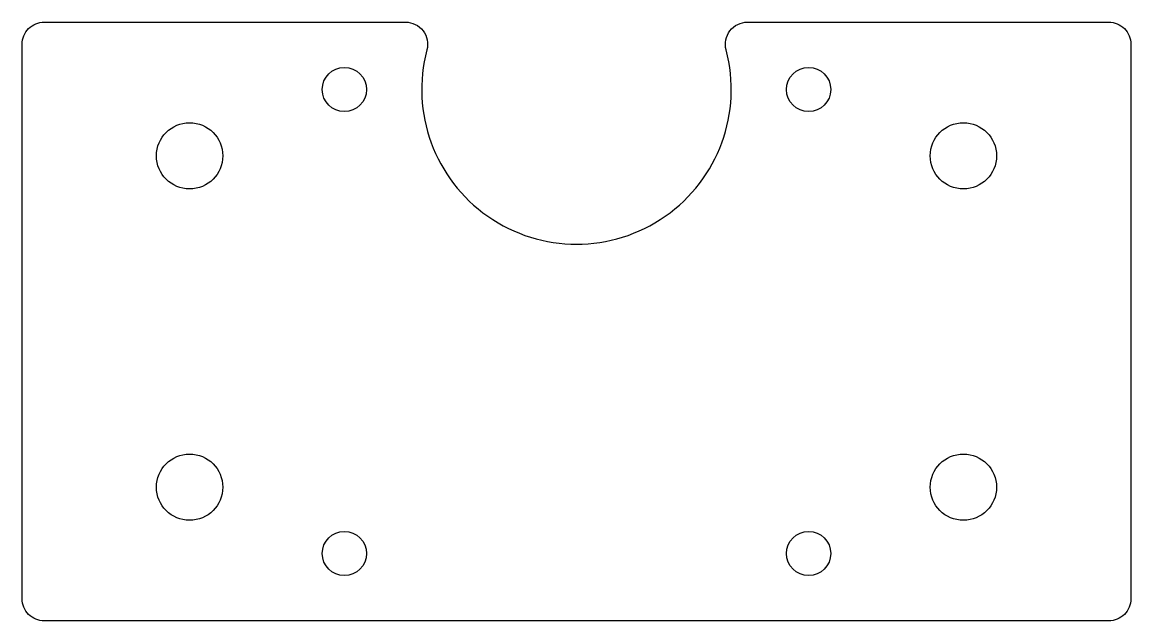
# Model space of a CAD drawing. Header units: millimetres. Extents: x 3.7 to 53.8, y -27.9 to -0.8.
import ezdxf

# ---------------------------------------------------------------- set-up
doc = ezdxf.new("R2010")
doc.units = ezdxf.units.MM
doc.layers.get('0').update_dxf_attribs({"linetype": 'CONTINUOUS'})

msp = doc.modelspace()

# ---------------------------------------------------------------- linework, layer by layer
msp.add_lwpolyline([(53.841, -26.934, -0.414214), (52.841, -27.934), (4.697, -27.934, -0.414214), (3.697, -26.934), (3.697, -1.833, -0.414214), (4.697, -0.833), (21.036, -0.833, -0.492341), (22.003, -2.089, 1.299737), (35.535, -2.089, -0.492341), (36.502, -0.833), (52.841, -0.833, -0.414214), (53.841, -1.833)], format="xyb", close=True)
for centre, radius in [((18.269, -3.884), 1), ((39.269, -3.884), 1), ((11.269, -6.884), 1.5), ((46.269, -6.884), 1.5), ((11.269, -21.884), 1.5), ((46.269, -21.884), 1.5), ((18.269, -24.884), 1), ((39.269, -24.884), 1)]:
    msp.add_circle(centre, radius)

doc.saveas('drawing.dxf')
